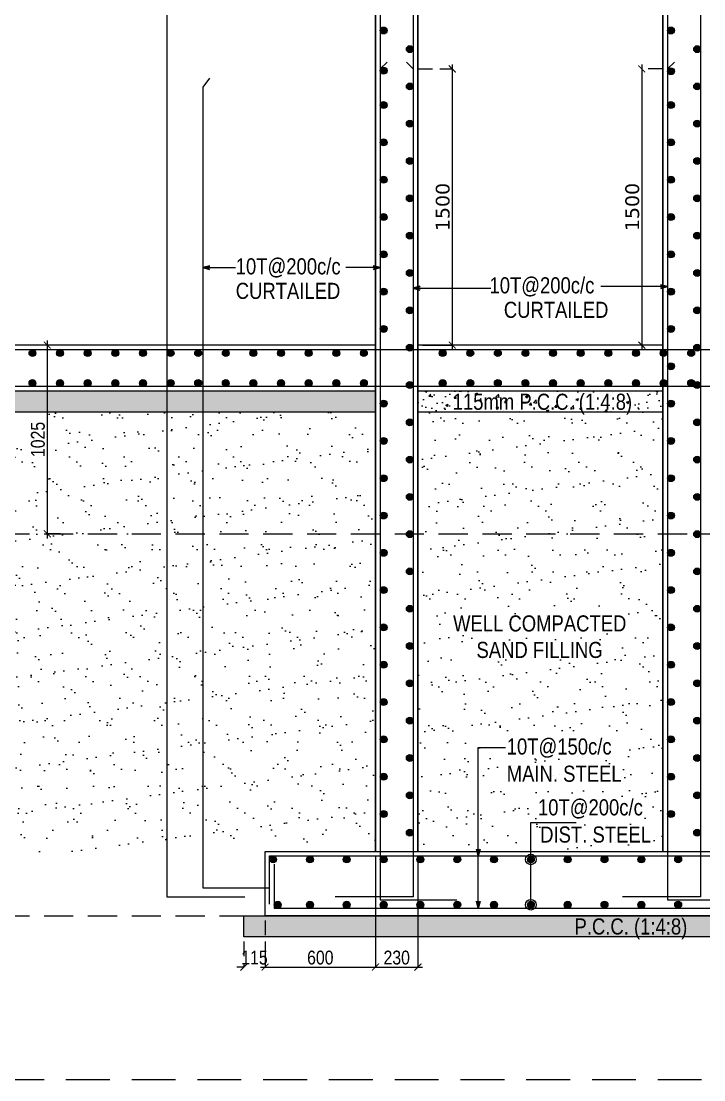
# Model space of a CAD drawing. Header units: millimetres. Extents: x 1112055 to 3390982, y -148532 to 766891.
# Drawn here: x 1771208 to 1786039, y 304644 to 327645 of the extents above; entities that cross this region are included whole.
import ezdxf

# ---------------------------------------------------------------- set-up
doc = ezdxf.new("R2010")
doc.units = ezdxf.units.MM
doc.header["$PDMODE"] = 35
doc.header["$PDSIZE"] = -25
doc.linetypes.add('Hidden', pattern=[9.525, 6.35, -3.175])
for name, color, linetype, lineweight in [('A_Levels', 150, 'Hidden', 13), ('B FINAL COLUMN', 1, 'Continuous', 30), ('B FOOTING', 49, 'Continuous', 20), ('B HATCH', 250, 'Continuous', 0), ('B P.C.C', 251, 'Continuous', 0), ('B STEEL', 34, 'Continuous', 15), ('B STEEL TEXT', 7, 'Continuous', 15), ('B-ST DIM', 250, 'Continuous', 18)]:
    doc.layers.add(name, color=color, linetype=linetype, lineweight=lineweight)
doc.styles.add('ARIAL', font='arial.ttf')
doc.styles.add('Q1', font='g13f12d.shx', dxfattribs={"width": 0.8})
doc.styles.add('STYLE2', font='verdana.ttf')
doc.styles.add('SWINC', font='swissc.ttf')
doc.dimstyles.new('BH-STD', dxfattribs={"dimscale": 0, "dimtxt": 230, "dimasz": 125, "dimexe": 0, "dimexo": 100, "dimgap": 50, "dimtad": 1, "dimdec": 0, "dimzin": 1, "dimdsep": 46, "dimtxsty": 'Q1', "dimblk": 'ARCHTICK', "dimcen": 1, "dimdle": 100, "dimclrd": 250, "dimclre": 250, "dimclrt": 256, "dimadec": 0, "dimazin": 0, "dimtfac": 1, "dimtdec": 0, "dimtix": 1, "dimtofl": 0, "dimtmove": 0, "dimatfit": 2, "dimfxl": 1, "dimtolj": 1, "dimtzin": 0, "dimlwd": 9, "dimlwe": 9, "dimarcsym": 0})
doc.dimstyles.new('DIM 1', dxfattribs={"dimscale": 0, "dimtxt": 230, "dimasz": 150, "dimexe": 0.18, "dimexo": 0.0625, "dimgap": 0.5, "dimtad": 1, "dimdec": 0, "dimzin": 0, "dimdsep": 46, "dimtxsty": 'ARIAL', "dimblk": 'OBLIQUE', "dimcen": 6, "dimse1": 1, "dimse2": 1, "dimclrd": 256, "dimclrt": 256, "dimadec": 0, "dimazin": 2, "dimtfac": 0.75, "dimtdec": 0, "dimtix": 1, "dimtofl": 0, "dimtmove": 1, "dimatfit": 3, "dimldrblk": 'OPEN30', "dimfxl": 0.18, "dimfrac": 1, "dimtolj": 1, "dimtzin": 0, "dimlwd": -1, "dimarcsym": 0})

# ---------------------------------------------------------------- blocks, each defined once
blk = doc.blocks.new('_ArchTick')
at = {"color": 0, "linetype": 'ByBlock', "const_width": 0.15}
blk.add_lwpolyline([(-0.5, -0.5), (0.5, 0.5)], dxfattribs=at)
blk = doc.blocks.new('*D13')
at = {"layer": 'B-ST DIM', "color": 7, "lineweight": 9, "ltscale": 50, "transparency": 16777216}
for p, q in [((1771776, 320707), (1771776, 316407)), ((1772066, 316507), (1771776, 316507))]:
    blk.add_line(p, q, dxfattribs=at)
at = {"layer": 'B-ST DIM', "color": 7, "linetype": 'Hidden', "lineweight": 9, "ltscale": 50, "transparency": 16777216}
blk.add_line((1771976, 320607), (1771776, 320607), dxfattribs=at)
at = {"layer": 'Defpoints', "color": 0, "ltscale": 50, "transparency": 16777216}
for p in [(1772076, 320607), (1771776, 316507), (1772166, 316507)]:
    blk.add_point(p, dxfattribs=at)
at = {"layer": 'B-ST DIM', "color": 7, "lineweight": 9, "ltscale": 50, "transparency": 16777216, "xscale": 150, "yscale": 150, "zscale": 150}
for p, rotation in [((1771776, 320607), 90), ((1771776, 316507), 270)]:
    blk.add_blockref('_ArchTick', p, dxfattribs=dict(at, rotation=rotation))
at = {"layer": 'B-ST DIM', "color": 7, "ltscale": 50, "transparency": 16777216, "insert": (1771572, 318557), "char_height": 300, "attachment_point": 5, "rotation": 90, "style": 'SWINC'}
blk.add_mtext('\\A1;1025', dxfattribs=at)
blk = doc.blocks.new('*D53')
at = {"layer": 'B-ST DIM', "color": 7, "lineweight": 9, "ltscale": 50, "transparency": 16777216}
for p, q in [((1778907, 309507), (1778907, 307094)), ((1776407, 307094), (1779007, 307094))]:
    blk.add_line(p, q, dxfattribs=at)
at = {"layer": 'B-ST DIM', "color": 7, "linetype": 'Hidden', "lineweight": 9, "ltscale": 50, "transparency": 16777216}
blk.add_line((1776507, 308107), (1776507, 307094), dxfattribs=at)
at = {"layer": 'Defpoints', "color": 0, "ltscale": 50, "transparency": 16777216}
for p in [(1778907, 309607), (1776507, 308207), (1778907, 307094)]:
    blk.add_point(p, dxfattribs=at)
at = {"layer": 'B-ST DIM', "color": 7, "lineweight": 9, "ltscale": 50, "transparency": 16777216, "xscale": 150, "yscale": 150, "zscale": 150, "rotation": 180}
blk.add_blockref('_ArchTick', (1776507, 307094), dxfattribs=at)
at = {"layer": 'B-ST DIM', "color": 7, "lineweight": 9, "ltscale": 50, "transparency": 16777216, "xscale": 150, "yscale": 150, "zscale": 150}
blk.add_blockref('_ArchTick', (1778907, 307094), dxfattribs=at)
at = {"layer": 'B-ST DIM', "color": 7, "ltscale": 50, "transparency": 16777216, "insert": (1777707, 307298), "char_height": 300, "attachment_point": 5, "style": 'SWINC'}
blk.add_mtext('\\A1;600', dxfattribs=at)
blk = doc.blocks.new('*D54')
at = {"layer": 'B-ST DIM', "color": 7, "linetype": 'Hidden', "lineweight": 9, "ltscale": 50, "transparency": 16777216}
blk.add_line((1778907, 309507), (1778907, 307094), dxfattribs=at)
at = {"layer": 'B-ST DIM', "color": 7, "lineweight": 9, "ltscale": 50, "transparency": 16777216}
for p, q in [((1779827, 309507), (1779827, 307094)), ((1778807, 307094), (1779927, 307094))]:
    blk.add_line(p, q, dxfattribs=at)
at = {"layer": 'Defpoints', "color": 0, "ltscale": 50, "transparency": 16777216}
for p in [(1778907, 309607), (1779827, 309607), (1779827, 307094)]:
    blk.add_point(p, dxfattribs=at)
at = {"layer": 'B-ST DIM', "color": 7, "lineweight": 9, "ltscale": 50, "transparency": 16777216, "xscale": 150, "yscale": 150, "zscale": 150, "rotation": 180}
blk.add_blockref('_ArchTick', (1778907, 307094), dxfattribs=at)
at = {"layer": 'B-ST DIM', "color": 7, "lineweight": 9, "ltscale": 50, "transparency": 16777216, "xscale": 150, "yscale": 150, "zscale": 150}
blk.add_blockref('_ArchTick', (1779827, 307094), dxfattribs=at)
at = {"layer": 'B-ST DIM', "color": 7, "ltscale": 50, "transparency": 16777216, "insert": (1779367, 307298), "char_height": 300, "attachment_point": 5, "style": 'SWINC'}
blk.add_mtext('\\A1;230', dxfattribs=at)
blk = doc.blocks.new('*D55')
at = {"layer": 'B-ST DIM', "color": 7, "linetype": 'Hidden', "lineweight": 9, "ltscale": 50, "transparency": 16777216}
blk.add_line((1776047, 307647), (1776047, 307094), dxfattribs=at)
at = {"layer": 'B-ST DIM', "color": 7, "lineweight": 9, "ltscale": 50, "transparency": 16777216}
for p, q in [((1776507, 307647), (1776507, 307094)), ((1776047, 307094), (1775897, 307094)), ((1776507, 307094), (1776657, 307094))]:
    blk.add_line(p, q, dxfattribs=at)
at = {"layer": 'Defpoints', "color": 0, "ltscale": 50, "transparency": 16777216}
for p in [(1776047, 307747), (1776507, 307747), (1776507, 307094)]:
    blk.add_point(p, dxfattribs=at)
at = {"layer": 'B-ST DIM', "color": 7, "lineweight": 9, "ltscale": 50, "transparency": 16777216, "xscale": 150, "yscale": 150, "zscale": 150}
blk.add_blockref('_ArchTick', (1776047, 307094), dxfattribs=at)
at = {"layer": 'B-ST DIM', "color": 7, "lineweight": 9, "ltscale": 50, "transparency": 16777216, "xscale": 150, "yscale": 150, "zscale": 150, "rotation": 180}
blk.add_blockref('_ArchTick', (1776507, 307094), dxfattribs=at)
at = {"layer": 'B-ST DIM', "color": 7, "ltscale": 50, "transparency": 16777216, "insert": (1776277, 307298), "char_height": 300, "attachment_point": 5, "style": 'SWINC'}
blk.add_mtext('\\A1;115', dxfattribs=at)
blk = doc.blocks.new('_Oblique')
at = {"color": 0, "linetype": 'ByBlock', "lineweight": -2}
blk.add_line((-0.5, -0.5), (0.5, 0.5), dxfattribs=at)
blk = doc.blocks.new('_Open30')
at = {"color": 0, "linetype": 'ByBlock', "lineweight": -2}
for p, q in [((-1, 0.27), (0, 0)), ((0, 0), (-1, -0.27)), ((0, 0), (-1, 0))]:
    blk.add_line(p, q, dxfattribs=at)
blk = doc.blocks.new('*D133')
at = {"layer": 'B-ST DIM', "color": 7, "lineweight": 9, "ltscale": 50, "transparency": 16777216}
for p, q in [((1780574, 326707), (1780574, 320507)), ((1779927, 320607), (1780574, 320607))]:
    blk.add_line(p, q, dxfattribs=at)
at = {"layer": 'B-ST DIM', "color": 7, "linetype": 'Hidden', "lineweight": 9, "ltscale": 50, "transparency": 16777216}
blk.add_line((1779827, 326607), (1780574, 326607), dxfattribs=at)
at = {"layer": 'Defpoints', "color": 0, "ltscale": 50, "transparency": 16777216}
for p in [(1779727, 326607), (1779827, 320607), (1780574, 320607)]:
    blk.add_point(p, dxfattribs=at)
at = {"layer": 'B-ST DIM', "color": 7, "lineweight": 9, "ltscale": 50, "transparency": 16777216, "xscale": 150, "yscale": 150, "zscale": 150}
for p, rotation in [((1780574, 326607), 90), ((1780574, 320607), 270)]:
    blk.add_blockref('_ArchTick', p, dxfattribs=dict(at, rotation=rotation))
at = {"layer": 'B-ST DIM', "color": 7, "ltscale": 50, "transparency": 16777216, "insert": (1780368, 323607), "char_height": 300, "attachment_point": 5, "rotation": 90, "style": 'STYLE2'}
blk.add_mtext('\\A1;1500', dxfattribs=at)
blk = doc.blocks.new('*D134')
at = {"layer": 'B-ST DIM', "color": 7, "lineweight": 9, "ltscale": 50, "transparency": 16777216}
for p, q in [((1784692, 326707), (1784692, 320507)), ((1785049, 320607), (1784692, 320607))]:
    blk.add_line(p, q, dxfattribs=at)
at = {"layer": 'B-ST DIM', "color": 7, "linetype": 'Hidden', "lineweight": 9, "ltscale": 50, "transparency": 16777216}
blk.add_line((1785149, 326607), (1784692, 326607), dxfattribs=at)
at = {"layer": 'Defpoints', "color": 0, "ltscale": 50, "transparency": 16777216}
for p in [(1785249, 326607), (1784692, 320607), (1785149, 320607)]:
    blk.add_point(p, dxfattribs=at)
at = {"layer": 'B-ST DIM', "color": 7, "lineweight": 9, "ltscale": 50, "transparency": 16777216, "xscale": 150, "yscale": 150, "zscale": 150}
for p, rotation in [((1784692, 326607), 90), ((1784692, 320607), 270)]:
    blk.add_blockref('_ArchTick', p, dxfattribs=dict(at, rotation=rotation))
at = {"layer": 'B-ST DIM', "color": 7, "ltscale": 50, "transparency": 16777216, "insert": (1784486, 323607), "char_height": 300, "attachment_point": 5, "rotation": 90, "style": 'STYLE2'}
blk.add_mtext('\\A1;1500', dxfattribs=at)

msp = doc.modelspace()

# ---------------------------------------------------------------- hatches: boundary and pattern name
at = {"layer": 'B HATCH', "lineweight": 0}
h = msp.add_hatch(dxfattribs=at)
h.set_pattern_fill('AR-CONC', color=250, scale=3, style=0)
h.set_pattern_definition([(50, (180582.26, -200439.16), (546.55401, -47.81726), [57.15, -628.65]), (355, (180582.26, -200439.16), (-105.73026, 573.17054), [45.72, -502.92175]), (100.451445, (180627.8, -200443.15), (440.82374, 525.35326), [48.57003, -534.27073]), (46.1842, (180582.26, -200286.76), (813.23712, -126.12698), [85.725, -942.975]), (96.63556, (180650, -200297.3), (712.2124, 742.27837), [72.85507, -801.40682]), (351.18415, (180582.3, -200286.8), (712.2124, 742.27837), [68.5799, -754.3792]), (21, (180658.46, -200324.86), (454.84317, -306.7956), [57.15, -628.65]), (326, (180658.46, -200324.86), (185.40609, 552.5639), [45.72, -502.92]), (71.451445, (180696.37, -200350.43), (640.24926, 245.7683), [48.57003, -534.26981]), (37.5, (180582.26, -200439.16), (9.26581, 253.665117), [0, -496.824, 0, -510.54, 0, -504.825]), (7.5, (180582.26, -200439.16), (200.458988, 300.541724), [0, -291.084, 0, -485.394, 0, -192.405]), (327.5, (180412.34, -200439.16), (406.771786, -17.186232), [0, -190.5, 0, -594.36, 0, -788.67]), (317.5, (180336.14, -200439.16), (444.387544, 76.27947), [0, -247.65, 0, -394.716, 0, -560.07])])
h.paths.add_polyline_path([(1759110.9, 319607.2), (1778906.9, 319607.2), (1778906.9, 319147.2), (1759110.9, 319147.2)])
h = msp.add_hatch(dxfattribs=at)
h.set_pattern_fill('AR-CONC', color=250, scale=3, style=0)
h.set_pattern_definition([(50, (200939.5, -200439.16), (546.55401, -47.81726), [57.15, -628.65]), (355, (200939.5, -200439.16), (-105.73026, 573.17054), [45.72, -502.92175]), (100.451445, (200985.06, -200443.15), (440.82374, 525.35326), [48.57003, -534.27073]), (46.1842, (200939.5, -200286.76), (813.23712, -126.12698), [85.725, -942.975]), (96.63556, (201007.3, -200297.3), (712.2124, 742.27837), [72.85507, -801.40682]), (351.18415, (200939.5, -200286.8), (712.2124, 742.27837), [68.5799, -754.3792]), (21, (201015.7, -200324.86), (454.84317, -306.7956), [57.15, -628.65]), (326, (201015.7, -200324.86), (185.40609, 552.5639), [45.72, -502.92]), (71.451445, (201053.6, -200350.43), (640.24926, 245.7683), [48.57003, -534.26981]), (37.5, (200939.52, -200439.16), (9.26581, 253.665117), [0, -496.824, 0, -510.54, 0, -504.825]), (7.5, (200939.52, -200439.16), (200.458988, 300.541724), [0, -291.084, 0, -485.394, 0, -192.405]), (327.5, (200769.6, -200439.16), (406.771786, -17.186232), [0, -190.5, 0, -594.36, 0, -788.67]), (317.5, (200693.4, -200439.16), (444.387544, 76.27947), [0, -247.65, 0, -394.716, 0, -560.07])])
h.paths.add_polyline_path([(1779826.9, 319607.2), (1785149.4, 319607.2), (1785149.4, 319147.2), (1779826.9, 319147.2)])
h = msp.add_hatch(dxfattribs=at)
h.set_pattern_fill('AR-SAND', color=250, scale=15, style=0)
h.set_pattern_definition([(37.5, (159678.04, -211839.16), (-24.00047, 734.11986), [0, -579.12, 0, -647.7, 0, -619.125]), (7.5, (159678, -211839.2), (674.2849, 1075.23765), [0, -312.42, 0, -521.97, 0, -200.025]), (327.5, (159209.4, -211839.16), (1186.48856, 2.15578), [0, -190.5, 0, -685.8, 0, -895.35]), (317.5, (159209.4, -211839.2), (1145.3347, 334.394), [0, -95.25, 0, -449.58, 0, -514.35])])
h.paths.add_polyline_path([(1779826.9, 309607.2), (1785149.4, 309607.2), (1785149.4, 319347.2), (1779826.9, 319347.2)])
h = msp.add_hatch(dxfattribs=at)
h.set_pattern_fill('AR-SAND', color=250, scale=15, style=0)
h.set_pattern_definition([(37.5, (413203.8, -288570), (-24.00047, 734.11986), [0, -579.12, 0, -647.7, 0, -619.125]), (7.5, (413203.8, -288570), (674.2849, 1075.23765), [0, -312.42, 0, -521.97, 0, -200.025]), (327.5, (412735.15, -288570), (1186.48856, 2.15578), [0, -190.5, 0, -685.8, 0, -895.35]), (317.5, (412735.2, -288570), (1145.3347, 334.394), [0, -95.25, 0, -449.58, 0, -514.35])])
h.paths.add_polyline_path([(1759110.9, 309607.2), (1778906.9, 309607.2), (1778906.9, 319147.2), (1759110.9, 319147.2)])
h = msp.add_hatch(dxfattribs=at)
h.set_pattern_fill('AR-CONC', color=250, scale=3, style=0)
h.set_pattern_definition([(50, (197518.04, -211839.16), (546.55401, -47.81726), [57.15, -628.65]), (355, (197518.04, -211839.16), (-105.73026, 573.17054), [45.72, -502.92175]), (100.451445, (197563.6, -211843.15), (440.82374, 525.35326), [48.57003, -534.27073]), (46.1842, (197518.04, -211686.76), (813.23712, -126.12698), [85.725, -942.975]), (96.63556, (197585.8, -211697.3), (712.2124, 742.27837), [72.85507, -801.40682]), (351.18415, (197518, -211686.8), (712.2124, 742.27837), [68.5799, -754.3792]), (21, (197594.24, -211724.86), (454.84317, -306.7956), [57.15, -628.65]), (326, (197594.24, -211724.86), (185.40609, 552.5639), [45.72, -502.92]), (71.451445, (197632.14, -211750.43), (640.24926, 245.7683), [48.57003, -534.26981]), (37.5, (197518.04, -211839.16), (9.26581, 253.665117), [0, -496.824, 0, -510.54, 0, -504.825]), (7.5, (197518.04, -211839.16), (200.458988, 300.541724), [0, -291.084, 0, -485.394, 0, -192.405]), (327.5, (197348.11, -211839.16), (406.771786, -17.186232), [0, -190.5, 0, -594.36, 0, -788.67]), (317.5, (197271.9, -211839.16), (444.387544, 76.27947), [0, -247.65, 0, -394.716, 0, -560.07])])
h.paths.add_polyline_path([(1791650.7, 307747.2), (1791650.7, 308207.2), (1776046.7, 308207.2), (1776046.7, 307747.2)])
at = {"layer": 'B STEEL'}
h = msp.add_hatch(color=256, dxfattribs=at)
h.dxf.hatch_style = 1
edge = h.paths.add_edge_path()
edge.add_arc((1779081.9, 327442.1), 75, 0, 360)
h = msp.add_hatch(color=256, dxfattribs=at)
h.dxf.hatch_style = 1
edge = h.paths.add_edge_path()
edge.add_arc((1785324.4, 327442.1), 75, 0, 360)
h = msp.add_hatch(color=256, dxfattribs=at)
h.dxf.hatch_style = 1
edge = h.paths.add_edge_path()
edge.add_arc((1779651.9, 327036.8), 75, 0, 360)
h = msp.add_hatch(color=256, dxfattribs=at)
h.dxf.hatch_style = 1
edge = h.paths.add_edge_path()
edge.add_arc((1785894.4, 327036.8), 75, 0, 360)
h = msp.add_hatch(color=256, dxfattribs=at)
h.dxf.hatch_style = 1
edge = h.paths.add_edge_path()
edge.add_arc((1779081.9, 326569.3), 75, 0, 360)
h = msp.add_hatch(color=256, dxfattribs=at)
h.dxf.hatch_style = 1
edge = h.paths.add_edge_path()
edge.add_arc((1785324.4, 326555.3), 75, 0, 360)
h = msp.add_hatch(color=256, dxfattribs=at)
h.dxf.hatch_style = 1
edge = h.paths.add_edge_path()
edge.add_arc((1779651.9, 326226.2), 75, 0, 360)
h = msp.add_hatch(color=256, dxfattribs=at)
h.dxf.hatch_style = 1
edge = h.paths.add_edge_path()
edge.add_arc((1785894.4, 326226.2), 75, 0, 360)
h = msp.add_hatch(color=256, dxfattribs=at)
h.dxf.hatch_style = 1
edge = h.paths.add_edge_path()
edge.add_arc((1779081.9, 325820.9), 75, 0, 360)
h = msp.add_hatch(color=256, dxfattribs=at)
h.dxf.hatch_style = 1
edge = h.paths.add_edge_path()
edge.add_arc((1785324.4, 325820.9), 75, 0, 360)
h = msp.add_hatch(color=256, dxfattribs=at)
h.dxf.hatch_style = 1
edge = h.paths.add_edge_path()
edge.add_arc((1779651.9, 325415.6), 75, 0, 360)
h = msp.add_hatch(color=256, dxfattribs=at)
h.dxf.hatch_style = 1
edge = h.paths.add_edge_path()
edge.add_arc((1785894.4, 325415.6), 75, 0, 360)
h = msp.add_hatch(color=256, dxfattribs=at)
h.dxf.hatch_style = 1
edge = h.paths.add_edge_path()
edge.add_arc((1779081.9, 325010.3), 75, 0, 360)
h = msp.add_hatch(color=256, dxfattribs=at)
h.dxf.hatch_style = 1
edge = h.paths.add_edge_path()
edge.add_arc((1785324.4, 325010.3), 75, 0, 360)
h = msp.add_hatch(color=256, dxfattribs=at)
h.dxf.hatch_style = 1
edge = h.paths.add_edge_path()
edge.add_arc((1779651.9, 324605), 75, 0, 360)
h = msp.add_hatch(color=256, dxfattribs=at)
h.dxf.hatch_style = 1
edge = h.paths.add_edge_path()
edge.add_arc((1785894.4, 324605), 75, 0, 360)
h = msp.add_hatch(color=256, dxfattribs=at)
h.dxf.hatch_style = 1
edge = h.paths.add_edge_path()
edge.add_arc((1779081.9, 324199.7), 75, 0, 360)
h = msp.add_hatch(color=256, dxfattribs=at)
h.dxf.hatch_style = 1
edge = h.paths.add_edge_path()
edge.add_arc((1785324.4, 324199.7), 75, 0, 360)
h = msp.add_hatch(color=256, dxfattribs=at)
h.dxf.hatch_style = 1
edge = h.paths.add_edge_path()
edge.add_arc((1779651.9, 323794.4), 75, 0, 360)
h = msp.add_hatch(color=256, dxfattribs=at)
h.dxf.hatch_style = 1
edge = h.paths.add_edge_path()
edge.add_arc((1785894.4, 323794.4), 75, 0, 360)
h = msp.add_hatch(color=256, dxfattribs=at)
h.dxf.hatch_style = 1
edge = h.paths.add_edge_path()
edge.add_arc((1779081.9, 323389.1), 75, 0, 360)
h = msp.add_hatch(color=256, dxfattribs=at)
h.dxf.hatch_style = 1
edge = h.paths.add_edge_path()
edge.add_arc((1785324.4, 323389.1), 75, 0, 360)
h = msp.add_hatch(color=256, dxfattribs=at)
h.dxf.hatch_style = 1
edge = h.paths.add_edge_path()
edge.add_arc((1779651.9, 322983.8), 75, 0, 360)
h = msp.add_hatch(color=256, dxfattribs=at)
h.dxf.hatch_style = 1
edge = h.paths.add_edge_path()
edge.add_arc((1785894.4, 322983.8), 75, 0, 360)
h = msp.add_hatch(color=256, dxfattribs=at)
h.dxf.hatch_style = 1
edge = h.paths.add_edge_path()
edge.add_arc((1779081.9, 322578.5), 75, 0, 360)
h = msp.add_hatch(color=256, dxfattribs=at)
h.dxf.hatch_style = 1
edge = h.paths.add_edge_path()
edge.add_arc((1785324.4, 322578.5), 75, 0, 360)
h = msp.add_hatch(color=256, dxfattribs=at)
h.dxf.hatch_style = 1
edge = h.paths.add_edge_path()
edge.add_arc((1779651.9, 322173.2), 75, 0, 360)
h = msp.add_hatch(color=256, dxfattribs=at)
h.dxf.hatch_style = 1
edge = h.paths.add_edge_path()
edge.add_arc((1785894.4, 322173.2), 75, 0, 360)
h = msp.add_hatch(color=256, dxfattribs=at)
h.dxf.hatch_style = 1
edge = h.paths.add_edge_path()
edge.add_arc((1779081.9, 321767.9), 75, 0, 360)
h = msp.add_hatch(color=256, dxfattribs=at)
h.dxf.hatch_style = 1
edge = h.paths.add_edge_path()
edge.add_arc((1785324.4, 321767.9), 75, 0, 360)
h = msp.add_hatch(color=256, dxfattribs=at)
h.dxf.hatch_style = 1
edge = h.paths.add_edge_path()
edge.add_arc((1779651.9, 321362.6), 75, 0, 360)
h = msp.add_hatch(color=256, dxfattribs=at)
h.dxf.hatch_style = 1
edge = h.paths.add_edge_path()
edge.add_arc((1785894.4, 321362.6), 75, 0, 360)
h = msp.add_hatch(color=256, dxfattribs=at)
h.dxf.hatch_style = 1
edge = h.paths.add_edge_path()
edge.add_arc((1779081.9, 320957.3), 75, 0, 360)
h = msp.add_hatch(color=256, dxfattribs=at)
h.dxf.hatch_style = 1
edge = h.paths.add_edge_path()
edge.add_arc((1785324.4, 320957.3), 75, 0, 360)
h = msp.add_hatch(color=256, dxfattribs=at)
h.dxf.hatch_style = 1
edge = h.paths.add_edge_path()
edge.add_arc((1771453.5, 320432.2), 75, 0, 360)
h = msp.add_hatch(color=256, dxfattribs=at)
h.dxf.hatch_style = 1
edge = h.paths.add_edge_path()
edge.add_arc((1772053.5, 320432.2), 75, 0, 360)
h = msp.add_hatch(color=256, dxfattribs=at)
h.dxf.hatch_style = 1
edge = h.paths.add_edge_path()
edge.add_arc((1772653.5, 320432.2), 75, 0, 360)
h = msp.add_hatch(color=256, dxfattribs=at)
h.dxf.hatch_style = 1
edge = h.paths.add_edge_path()
edge.add_arc((1773253.5, 320432.2), 75, 0, 360)
h = msp.add_hatch(color=256, dxfattribs=at)
h.dxf.hatch_style = 1
edge = h.paths.add_edge_path()
edge.add_arc((1773853.5, 320432.2), 75, 0, 360)
h = msp.add_hatch(color=256, dxfattribs=at)
h.dxf.hatch_style = 1
edge = h.paths.add_edge_path()
edge.add_arc((1774453.5, 320432.2), 75, 0, 360)
h = msp.add_hatch(color=256, dxfattribs=at)
h.dxf.hatch_style = 1
edge = h.paths.add_edge_path()
edge.add_arc((1775053.5, 320432.2), 75, 0, 360)
h = msp.add_hatch(color=256, dxfattribs=at)
h.dxf.hatch_style = 1
edge = h.paths.add_edge_path()
edge.add_arc((1775653.5, 320432.2), 75, 0, 360)
h = msp.add_hatch(color=256, dxfattribs=at)
h.dxf.hatch_style = 1
edge = h.paths.add_edge_path()
edge.add_arc((1776253.5, 320432.2), 75, 0, 360)
h = msp.add_hatch(color=256, dxfattribs=at)
h.dxf.hatch_style = 1
edge = h.paths.add_edge_path()
edge.add_arc((1776853.5, 320432.2), 75, 0, 360)
h = msp.add_hatch(color=256, dxfattribs=at)
h.dxf.hatch_style = 1
edge = h.paths.add_edge_path()
edge.add_arc((1777453.5, 320432.2), 75, 0, 360)
h = msp.add_hatch(color=256, dxfattribs=at)
h.dxf.hatch_style = 1
edge = h.paths.add_edge_path()
edge.add_arc((1778053.5, 320432.2), 75, 0, 360)
h = msp.add_hatch(color=256, dxfattribs=at)
h.dxf.hatch_style = 1
edge = h.paths.add_edge_path()
edge.add_arc((1778653.5, 320432.2), 75, 0, 360)
h = msp.add_hatch(color=256, dxfattribs=at)
h.dxf.hatch_style = 1
edge = h.paths.add_edge_path()
edge.add_arc((1779651.9, 320552), 75, 0, 360)
h = msp.add_hatch(color=256, dxfattribs=at)
h.dxf.hatch_style = 1
edge = h.paths.add_edge_path()
edge.add_arc((1780364.1, 320432.2), 75, 0, 360)
h = msp.add_hatch(color=256, dxfattribs=at)
h.dxf.hatch_style = 1
edge = h.paths.add_edge_path()
edge.add_arc((1780964.1, 320432.2), 75, 0, 360)
h = msp.add_hatch(color=256, dxfattribs=at)
h.dxf.hatch_style = 1
edge = h.paths.add_edge_path()
edge.add_arc((1781564.1, 320432.2), 75, 0, 360)
h = msp.add_hatch(color=256, dxfattribs=at)
h.dxf.hatch_style = 1
edge = h.paths.add_edge_path()
edge.add_arc((1782164.1, 320432.2), 75, 0, 360)
h = msp.add_hatch(color=256, dxfattribs=at)
h.dxf.hatch_style = 1
edge = h.paths.add_edge_path()
edge.add_arc((1782764.1, 320432.2), 75, 0, 360)
h = msp.add_hatch(color=256, dxfattribs=at)
h.dxf.hatch_style = 1
edge = h.paths.add_edge_path()
edge.add_arc((1783364.1, 320432.2), 75, 0, 360)
h = msp.add_hatch(color=256, dxfattribs=at)
h.dxf.hatch_style = 1
edge = h.paths.add_edge_path()
edge.add_arc((1783964.1, 320432.2), 75, 0, 360)
h = msp.add_hatch(color=256, dxfattribs=at)
h.dxf.hatch_style = 1
edge = h.paths.add_edge_path()
edge.add_arc((1784564.1, 320432.2), 75, 0, 360)
h = msp.add_hatch(color=256, dxfattribs=at)
h.dxf.hatch_style = 1
edge = h.paths.add_edge_path()
edge.add_arc((1785164.1, 320432.2), 75, 0, 360)
h = msp.add_hatch(color=256, dxfattribs=at)
h.dxf.hatch_style = 1
edge = h.paths.add_edge_path()
edge.add_arc((1785764.1, 320432.2), 75, 0, 360)
h = msp.add_hatch(color=256, dxfattribs=at)
h.dxf.hatch_style = 1
edge = h.paths.add_edge_path()
edge.add_arc((1785894.4, 320552), 75, 0, 360)
h = msp.add_hatch(color=256, dxfattribs=at)
h.dxf.hatch_style = 1
edge = h.paths.add_edge_path()
edge.add_arc((1785324.4, 320146.7), 75, 0, 360)
h = msp.add_hatch(color=256, dxfattribs=at)
h.dxf.hatch_style = 1
edge = h.paths.add_edge_path()
edge.add_arc((1771453.5, 319782.2), 75, 0, 360)
h = msp.add_hatch(color=256, dxfattribs=at)
h.dxf.hatch_style = 1
edge = h.paths.add_edge_path()
edge.add_arc((1772053.5, 319782.2), 75, 0, 360)
h = msp.add_hatch(color=256, dxfattribs=at)
h.dxf.hatch_style = 1
edge = h.paths.add_edge_path()
edge.add_arc((1772653.5, 319782.2), 75, 0, 360)
h = msp.add_hatch(color=256, dxfattribs=at)
h.dxf.hatch_style = 1
edge = h.paths.add_edge_path()
edge.add_arc((1773253.5, 319782.2), 75, 0, 360)
h = msp.add_hatch(color=256, dxfattribs=at)
h.dxf.hatch_style = 1
edge = h.paths.add_edge_path()
edge.add_arc((1773853.5, 319782.2), 75, 0, 360)
h = msp.add_hatch(color=256, dxfattribs=at)
h.dxf.hatch_style = 1
edge = h.paths.add_edge_path()
edge.add_arc((1774453.5, 319782.2), 75, 0, 360)
h = msp.add_hatch(color=256, dxfattribs=at)
h.dxf.hatch_style = 1
edge = h.paths.add_edge_path()
edge.add_arc((1775053.5, 319782.2), 75, 0, 360)
h = msp.add_hatch(color=256, dxfattribs=at)
h.dxf.hatch_style = 1
edge = h.paths.add_edge_path()
edge.add_arc((1775653.5, 319782.2), 75, 0, 360)
h = msp.add_hatch(color=256, dxfattribs=at)
h.dxf.hatch_style = 1
edge = h.paths.add_edge_path()
edge.add_arc((1776253.5, 319782.2), 75, 0, 360)
h = msp.add_hatch(color=256, dxfattribs=at)
h.dxf.hatch_style = 1
edge = h.paths.add_edge_path()
edge.add_arc((1776853.5, 319782.2), 75, 0, 360)
h = msp.add_hatch(color=256, dxfattribs=at)
h.dxf.hatch_style = 1
edge = h.paths.add_edge_path()
edge.add_arc((1777453.5, 319782.2), 75, 0, 360)
h = msp.add_hatch(color=256, dxfattribs=at)
h.dxf.hatch_style = 1
edge = h.paths.add_edge_path()
edge.add_arc((1778053.5, 319782.2), 75, 0, 360)
h = msp.add_hatch(color=256, dxfattribs=at)
h.dxf.hatch_style = 1
edge = h.paths.add_edge_path()
edge.add_arc((1778653.5, 319782.2), 75, 0, 360)
h = msp.add_hatch(color=256, dxfattribs=at)
h.dxf.hatch_style = 1
edge = h.paths.add_edge_path()
edge.add_arc((1779651.9, 319741.4), 75, 0, 360)
h = msp.add_hatch(color=256, dxfattribs=at)
h.dxf.hatch_style = 1
edge = h.paths.add_edge_path()
edge.add_arc((1780364.1, 319782.2), 75, 0, 360)
h = msp.add_hatch(color=256, dxfattribs=at)
h.dxf.hatch_style = 1
edge = h.paths.add_edge_path()
edge.add_arc((1780964.1, 319782.2), 75, 0, 360)
h = msp.add_hatch(color=256, dxfattribs=at)
h.dxf.hatch_style = 1
edge = h.paths.add_edge_path()
edge.add_arc((1781564.1, 319782.2), 75, 0, 360)
h = msp.add_hatch(color=256, dxfattribs=at)
h.dxf.hatch_style = 1
edge = h.paths.add_edge_path()
edge.add_arc((1782164.1, 319782.2), 75, 0, 360)
h = msp.add_hatch(color=256, dxfattribs=at)
h.dxf.hatch_style = 1
edge = h.paths.add_edge_path()
edge.add_arc((1782764.1, 319782.2), 75, 0, 360)
h = msp.add_hatch(color=256, dxfattribs=at)
h.dxf.hatch_style = 1
edge = h.paths.add_edge_path()
edge.add_arc((1783364.1, 319782.2), 75, 0, 360)
h = msp.add_hatch(color=256, dxfattribs=at)
h.dxf.hatch_style = 1
edge = h.paths.add_edge_path()
edge.add_arc((1783964.1, 319782.2), 75, 0, 360)
h = msp.add_hatch(color=256, dxfattribs=at)
h.dxf.hatch_style = 1
edge = h.paths.add_edge_path()
edge.add_arc((1784564.1, 319782.2), 75, 0, 360)
h = msp.add_hatch(color=256, dxfattribs=at)
h.dxf.hatch_style = 1
edge = h.paths.add_edge_path()
edge.add_arc((1785164.1, 319782.2), 75, 0, 360)
h = msp.add_hatch(color=256, dxfattribs=at)
h.dxf.hatch_style = 1
edge = h.paths.add_edge_path()
edge.add_arc((1785764.1, 319782.2), 75, 0, 360)
h = msp.add_hatch(color=256, dxfattribs=at)
h.dxf.hatch_style = 1
edge = h.paths.add_edge_path()
edge.add_arc((1785894.4, 319741.4), 75, 0, 360)
h = msp.add_hatch(color=256, dxfattribs=at)
h.dxf.hatch_style = 1
edge = h.paths.add_edge_path()
edge.add_arc((1779081.9, 319336.1), 75, 0, 360)
h = msp.add_hatch(color=256, dxfattribs=at)
h.dxf.hatch_style = 1
edge = h.paths.add_edge_path()
edge.add_arc((1785324.4, 319336.1), 75, 0, 360)
h = msp.add_hatch(color=256, dxfattribs=at)
h.dxf.hatch_style = 1
edge = h.paths.add_edge_path()
edge.add_arc((1779651.9, 318930.8), 75, 0, 360)
h = msp.add_hatch(color=256, dxfattribs=at)
h.dxf.hatch_style = 1
edge = h.paths.add_edge_path()
edge.add_arc((1785894.4, 318930.8), 75, 0, 360)
h = msp.add_hatch(color=256, dxfattribs=at)
h.dxf.hatch_style = 1
edge = h.paths.add_edge_path()
edge.add_arc((1779081.9, 318525.5), 75, 0, 360)
h = msp.add_hatch(color=256, dxfattribs=at)
h.dxf.hatch_style = 1
edge = h.paths.add_edge_path()
edge.add_arc((1785324.4, 318525.5), 75, 0, 360)
h = msp.add_hatch(color=256, dxfattribs=at)
h.dxf.hatch_style = 1
edge = h.paths.add_edge_path()
edge.add_arc((1779651.9, 318120.2), 75, 0, 360)
h = msp.add_hatch(color=256, dxfattribs=at)
h.dxf.hatch_style = 1
edge = h.paths.add_edge_path()
edge.add_arc((1785894.4, 318120.2), 75, 0, 360)
h = msp.add_hatch(color=256, dxfattribs=at)
h.dxf.hatch_style = 1
edge = h.paths.add_edge_path()
edge.add_arc((1779081.9, 317714.9), 75, 0, 360)
h = msp.add_hatch(color=256, dxfattribs=at)
h.dxf.hatch_style = 1
edge = h.paths.add_edge_path()
edge.add_arc((1785324.4, 317714.9), 75, 0, 360)
h = msp.add_hatch(color=256, dxfattribs=at)
h.dxf.hatch_style = 1
edge = h.paths.add_edge_path()
edge.add_arc((1779651.9, 317309.6), 75, 0, 360)
h = msp.add_hatch(color=256, dxfattribs=at)
h.dxf.hatch_style = 1
edge = h.paths.add_edge_path()
edge.add_arc((1785894.4, 317309.6), 75, 0, 360)
h = msp.add_hatch(color=256, dxfattribs=at)
h.dxf.hatch_style = 1
edge = h.paths.add_edge_path()
edge.add_arc((1779081.9, 316904.3), 75, 0, 360)
h = msp.add_hatch(color=256, dxfattribs=at)
h.dxf.hatch_style = 1
edge = h.paths.add_edge_path()
edge.add_arc((1785324.4, 316904.3), 75, 0, 360)
h = msp.add_hatch(color=256, dxfattribs=at)
h.dxf.hatch_style = 1
edge = h.paths.add_edge_path()
edge.add_arc((1779651.9, 316499), 75, 0, 360)
h = msp.add_hatch(color=256, dxfattribs=at)
h.dxf.hatch_style = 1
edge = h.paths.add_edge_path()
edge.add_arc((1785894.4, 316499), 75, 0, 360)
h = msp.add_hatch(color=256, dxfattribs=at)
h.dxf.hatch_style = 1
edge = h.paths.add_edge_path()
edge.add_arc((1779081.9, 316093.7), 75, 0, 360)
h = msp.add_hatch(color=256, dxfattribs=at)
h.dxf.hatch_style = 1
edge = h.paths.add_edge_path()
edge.add_arc((1785324.4, 316093.7), 75, 0, 360)
h = msp.add_hatch(color=256, dxfattribs=at)
h.dxf.hatch_style = 1
edge = h.paths.add_edge_path()
edge.add_arc((1779651.9, 315688.4), 75, 0, 360)
h = msp.add_hatch(color=256, dxfattribs=at)
h.dxf.hatch_style = 1
edge = h.paths.add_edge_path()
edge.add_arc((1785894.4, 315688.4), 75, 0, 360)
h = msp.add_hatch(color=256, dxfattribs=at)
h.dxf.hatch_style = 1
edge = h.paths.add_edge_path()
edge.add_arc((1779081.9, 315283.1), 75, 0, 360)
h = msp.add_hatch(color=256, dxfattribs=at)
h.dxf.hatch_style = 1
edge = h.paths.add_edge_path()
edge.add_arc((1785324.4, 315283.1), 75, 0, 360)
h = msp.add_hatch(color=256, dxfattribs=at)
h.dxf.hatch_style = 1
edge = h.paths.add_edge_path()
edge.add_arc((1779651.9, 314877.8), 75, 0, 360)
h = msp.add_hatch(color=256, dxfattribs=at)
h.dxf.hatch_style = 1
edge = h.paths.add_edge_path()
edge.add_arc((1785894.4, 314877.8), 75, 0, 360)
h = msp.add_hatch(color=256, dxfattribs=at)
h.dxf.hatch_style = 1
edge = h.paths.add_edge_path()
edge.add_arc((1779081.9, 314472.5), 75, 0, 360)
h = msp.add_hatch(color=256, dxfattribs=at)
h.dxf.hatch_style = 1
edge = h.paths.add_edge_path()
edge.add_arc((1785324.4, 314472.5), 75, 0, 360)
h = msp.add_hatch(color=256, dxfattribs=at)
h.dxf.hatch_style = 1
edge = h.paths.add_edge_path()
edge.add_arc((1779651.9, 314067.2), 75, 0, 360)
h = msp.add_hatch(color=256, dxfattribs=at)
h.dxf.hatch_style = 1
edge = h.paths.add_edge_path()
edge.add_arc((1785894.4, 314067.2), 75, 0, 360)
h = msp.add_hatch(color=256, dxfattribs=at)
h.dxf.hatch_style = 1
edge = h.paths.add_edge_path()
edge.add_arc((1779081.9, 313661.9), 75, 0, 360)
h = msp.add_hatch(color=256, dxfattribs=at)
h.dxf.hatch_style = 1
edge = h.paths.add_edge_path()
edge.add_arc((1785324.4, 313661.9), 75, 0, 360)
h = msp.add_hatch(color=256, dxfattribs=at)
h.dxf.hatch_style = 1
edge = h.paths.add_edge_path()
edge.add_arc((1779651.9, 313256.6), 75, 0, 360)
h = msp.add_hatch(color=256, dxfattribs=at)
h.dxf.hatch_style = 1
edge = h.paths.add_edge_path()
edge.add_arc((1785894.4, 313256.6), 75, 0, 360)
h = msp.add_hatch(color=256, dxfattribs=at)
h.dxf.hatch_style = 1
edge = h.paths.add_edge_path()
edge.add_arc((1779081.9, 312851.3), 75, 0, 360)
h = msp.add_hatch(color=256, dxfattribs=at)
h.dxf.hatch_style = 1
edge = h.paths.add_edge_path()
edge.add_arc((1785324.4, 312851.3), 75, 0, 360)
h = msp.add_hatch(color=256, dxfattribs=at)
h.dxf.hatch_style = 1
edge = h.paths.add_edge_path()
edge.add_arc((1779651.9, 312446), 75, 0, 360)
h = msp.add_hatch(color=256, dxfattribs=at)
h.dxf.hatch_style = 1
edge = h.paths.add_edge_path()
edge.add_arc((1785894.4, 312446), 75, 0, 360)
h = msp.add_hatch(color=256, dxfattribs=at)
h.dxf.hatch_style = 1
edge = h.paths.add_edge_path()
edge.add_arc((1779081.9, 312040.7), 75, 0, 360)
h = msp.add_hatch(color=256, dxfattribs=at)
h.dxf.hatch_style = 1
edge = h.paths.add_edge_path()
edge.add_arc((1785324.4, 312040.7), 75, 0, 360)
h = msp.add_hatch(color=256, dxfattribs=at)
h.dxf.hatch_style = 1
edge = h.paths.add_edge_path()
edge.add_arc((1779651.9, 311635.4), 75, 0, 360)
h = msp.add_hatch(color=256, dxfattribs=at)
h.dxf.hatch_style = 1
edge = h.paths.add_edge_path()
edge.add_arc((1785894.4, 311635.4), 75, 0, 360)
h = msp.add_hatch(color=256, dxfattribs=at)
h.dxf.hatch_style = 1
edge = h.paths.add_edge_path()
edge.add_arc((1779081.9, 311230.1), 75, 0, 360)
h = msp.add_hatch(color=256, dxfattribs=at)
h.dxf.hatch_style = 1
edge = h.paths.add_edge_path()
edge.add_arc((1785324.4, 311230.1), 75, 0, 360)
h = msp.add_hatch(color=256, dxfattribs=at)
h.dxf.hatch_style = 1
edge = h.paths.add_edge_path()
edge.add_arc((1779651.9, 310824.8), 75, 0, 360)
h = msp.add_hatch(color=256, dxfattribs=at)
h.dxf.hatch_style = 1
edge = h.paths.add_edge_path()
edge.add_arc((1785894.4, 310824.8), 75, 0, 360)
h = msp.add_hatch(color=256, dxfattribs=at)
h.dxf.hatch_style = 1
edge = h.paths.add_edge_path()
edge.add_arc((1779081.9, 310419.5), 75, 0, 360)
h = msp.add_hatch(color=256, dxfattribs=at)
h.dxf.hatch_style = 1
edge = h.paths.add_edge_path()
edge.add_arc((1785324.4, 310419.5), 75, 0, 360)
h = msp.add_hatch(color=256, dxfattribs=at)
h.dxf.hatch_style = 1
edge = h.paths.add_edge_path()
edge.add_arc((1779651.9, 310014.2), 75, 0, 360)
h = msp.add_hatch(color=256, dxfattribs=at)
h.dxf.hatch_style = 1
edge = h.paths.add_edge_path()
edge.add_arc((1785894.4, 310014.2), 75, 0, 360)
h = msp.add_hatch(color=256, dxfattribs=at)
h.dxf.hatch_style = 1
edge = h.paths.add_edge_path()
edge.add_arc((1776681.7, 309432.2), 75, 0, 360)
h = msp.add_hatch(color=256, dxfattribs=at)
h.dxf.hatch_style = 1
edge = h.paths.add_edge_path()
edge.add_arc((1777481.7, 309432.2), 75, 0, 360)
h = msp.add_hatch(color=256, dxfattribs=at)
h.dxf.hatch_style = 1
edge = h.paths.add_edge_path()
edge.add_arc((1778281.7, 309432.2), 75, 0, 360)
h = msp.add_hatch(color=256, dxfattribs=at)
h.dxf.hatch_style = 1
edge = h.paths.add_edge_path()
edge.add_arc((1779081.7, 309432.2), 75, 0, 360)
h = msp.add_hatch(color=256, dxfattribs=at)
h.dxf.hatch_style = 1
edge = h.paths.add_edge_path()
edge.add_arc((1779881.7, 309432.2), 75, 0, 360)
h = msp.add_hatch(color=256, dxfattribs=at)
h.dxf.hatch_style = 1
edge = h.paths.add_edge_path()
edge.add_arc((1780681.7, 309432.2), 75, 0, 360)
h = msp.add_hatch(color=256, dxfattribs=at)
h.dxf.hatch_style = 1
edge = h.paths.add_edge_path()
edge.add_arc((1781481.7, 309432.2), 75, 0, 360)
h = msp.add_hatch(color=256, dxfattribs=at)
h.dxf.hatch_style = 1
edge = h.paths.add_edge_path()
edge.add_arc((1782281.7, 309432.2), 75, 0, 360)
h = msp.add_hatch(color=256, dxfattribs=at)
h.dxf.hatch_style = 1
edge = h.paths.add_edge_path()
edge.add_arc((1783081.7, 309432.2), 75, 0, 360)
h = msp.add_hatch(color=256, dxfattribs=at)
h.dxf.hatch_style = 1
edge = h.paths.add_edge_path()
edge.add_arc((1783881.7, 309432.2), 75, 0, 360)
h = msp.add_hatch(color=256, dxfattribs=at)
h.dxf.hatch_style = 1
edge = h.paths.add_edge_path()
edge.add_arc((1784681.7, 309432.2), 75, 0, 360)
h = msp.add_hatch(color=256, dxfattribs=at)
h.dxf.hatch_style = 1
edge = h.paths.add_edge_path()
edge.add_arc((1785481.7, 309432.2), 75, 0, 360)
h = msp.add_hatch(color=256, dxfattribs=at)
h.dxf.hatch_style = 1
edge = h.paths.add_edge_path()
edge.add_arc((1776781.7, 308448), 75, 0, 360)
h = msp.add_hatch(color=256, dxfattribs=at)
h.dxf.hatch_style = 1
edge = h.paths.add_edge_path()
edge.add_arc((1777481.7, 308448), 75, 0, 360)
h = msp.add_hatch(color=256, dxfattribs=at)
h.dxf.hatch_style = 1
edge = h.paths.add_edge_path()
edge.add_arc((1778281.7, 308448), 75, 0, 360)
h = msp.add_hatch(color=256, dxfattribs=at)
h.dxf.hatch_style = 1
edge = h.paths.add_edge_path()
edge.add_arc((1779081.7, 308448), 75, 0, 360)
h = msp.add_hatch(color=256, dxfattribs=at)
h.dxf.hatch_style = 1
edge = h.paths.add_edge_path()
edge.add_arc((1779881.7, 308448), 75, 0, 360)
h = msp.add_hatch(color=256, dxfattribs=at)
h.dxf.hatch_style = 1
edge = h.paths.add_edge_path()
edge.add_arc((1780681.7, 308448), 75, 0, 360)
h = msp.add_hatch(color=256, dxfattribs=at)
h.dxf.hatch_style = 1
edge = h.paths.add_edge_path()
edge.add_arc((1781481.7, 308448), 75, 0, 360)
h = msp.add_hatch(color=256, dxfattribs=at)
h.dxf.hatch_style = 1
edge = h.paths.add_edge_path()
edge.add_arc((1782281.7, 308448), 75, 0, 360)
h = msp.add_hatch(color=256, dxfattribs=at)
h.dxf.hatch_style = 1
edge = h.paths.add_edge_path()
edge.add_arc((1783081.7, 308448), 75, 0, 360)
h = msp.add_hatch(color=256, dxfattribs=at)
h.dxf.hatch_style = 1
edge = h.paths.add_edge_path()
edge.add_arc((1783881.7, 308448), 75, 0, 360)
h = msp.add_hatch(color=256, dxfattribs=at)
h.dxf.hatch_style = 1
edge = h.paths.add_edge_path()
edge.add_arc((1784681.7, 308448), 75, 0, 360)
h = msp.add_hatch(color=256, dxfattribs=at)
h.dxf.hatch_style = 1
edge = h.paths.add_edge_path()
edge.add_arc((1785481.7, 308448), 75, 0, 360)

# ---------------------------------------------------------------- linework, layer by layer
at = {"layer": 'A_Levels', "linetype": 'Hidden', "ltscale": 100}
for p, q in [((1745034.7, 316507.2), (1867797.7, 316507.2)), ((1745034.7, 308207.2), (1867797.7, 308207.2))]:
    msp.add_line(p, q, dxfattribs=at)
at = {"layer": 'B FINAL COLUMN', "lineweight": 25}
for p, q in [((1778906.9, 309607.2), (1778906.9, 334007.2)), ((1779826.9, 309607.2), (1779826.9, 333995.2))]:
    msp.add_line(p, q, dxfattribs=at)
msp.add_lwpolyline([(1785149.4, 334007.2), (1785149.4, 309607.2)], dxfattribs=at)
at = {"layer": 'B FOOTING'}
for p, q in [((1778906.9, 320607.2), (1759110.9, 320607.2)), ((1785149.4, 320607.2), (1779826.9, 320607.2)), ((1778906.9, 319607.2), (1759110.9, 319607.2)), ((1785149.4, 319607.2), (1779826.9, 319607.2)), ((1778906.9, 319147.2), (1759110.9, 319147.2)), ((1785149.4, 319147.2), (1779826.9, 319147.2))]:
    msp.add_line(p, q, dxfattribs=at)
msp.add_lwpolyline([(1791650.7, 308207.2), (1776506.7, 308207.2), (1776506.7, 309607.2), (1791190.7, 309607.2)], dxfattribs=at)
msp.add_lwpolyline([(1791650.7, 307747.2), (1776046.7, 307747.2), (1776046.7, 308207.2), (1791650.7, 308207.2)], close=True, dxfattribs=at)
at = {"layer": 'B P.C.C', "color": 250, "linetype": 'Hidden', "lineweight": 0, "ltscale": 150}
msp.add_lwpolyline([(1742694.2, 340170.1), (1887433.3, 340170.1), (1887433.3, 304643.8), (1742694.2, 304643.8)], close=True, dxfattribs=at)
at = {"layer": 'B STEEL', "flags": 128}
for points in [[(1775110.4, 334507.2), (1774370.8, 334507.2), (1774370.8, 308622.7), (1776065.2, 308622.7)], [(1777964.5, 334507.2), (1779726.9, 334507.2), (1779726.9, 308622.7), (1778032.6, 308622.7)], [(1784207, 334507.2), (1785969.4, 334507.2), (1785969.4, 308622.7), (1784275.1, 308622.7)], [(1781039.8, 334407.2), (1779006.9, 334407.2), (1779006.9, 308551.2), (1780673.3, 308551.2)], [(1787282.3, 334407.2), (1785249.4, 334407.2), (1785249.4, 308551.2), (1786915.8, 308551.2)], [(1779157.1, 326757.3), (1779006.9, 326607.2)], [(1779576.7, 326757.3), (1779726.9, 326607.2)], [(1785399.5, 326757.3), (1785249.4, 326607.2)], [(1775299.5, 326407), (1775154.1, 326210.9), (1775154.1, 308816.4), (1776590.9, 308816.4)], [(1859207.6, 320015.3), (1859207.6, 320507.2), (1758528.1, 320507.2), (1758528.1, 320089.7)], [(1859115.4, 320147.6), (1859115.4, 319707.2), (1758599.4, 319707.2), (1758599.4, 320163.1)]]:
    msp.add_lwpolyline(points, dxfattribs=at)
at = {"layer": 'B STEEL'}
for points in [[(1776606.7, 308457.8), (1776606.7, 309507.2), (1791118.6, 309507.2), (1791118.6, 308514.4)], [(1776706.7, 309331.7), (1776706.7, 308373), (1791037.4, 308373), (1791037.4, 309258.6)]]:
    msp.add_lwpolyline(points, dxfattribs=at)
for centre in [(1779081.9, 327442.1), (1785324.4, 327442.1), (1779651.9, 327036.8), (1785894.4, 327036.8), (1779081.9, 326569.3), (1785324.4, 326555.3), (1779651.9, 326226.2), (1785894.4, 326226.2), (1779081.9, 325820.9), (1785324.4, 325820.9), (1779651.9, 325415.6), (1785894.4, 325415.6), (1779081.9, 325010.3), (1785324.4, 325010.3), (1779651.9, 324605), (1785894.4, 324605), (1779081.9, 324199.7), (1785324.4, 324199.7), (1779651.9, 323794.4), (1785894.4, 323794.4), (1779081.9, 323389.1), (1785324.4, 323389.1), (1779651.9, 322983.8), (1785894.4, 322983.8), (1779081.9, 322578.5), (1785324.4, 322578.5), (1779651.9, 322173.2), (1785894.4, 322173.2), (1779081.9, 321767.9), (1785324.4, 321767.9), (1779651.9, 321362.6), (1785894.4, 321362.6), (1779081.9, 320957.3), (1785324.4, 320957.3), (1771453.5, 320432.2), (1772053.5, 320432.2), (1772653.5, 320432.2), (1773253.5, 320432.2), (1773853.5, 320432.2), (1774453.5, 320432.2), (1775053.5, 320432.2), (1775653.5, 320432.2), (1776253.5, 320432.2), (1776853.5, 320432.2), (1777453.5, 320432.2), (1778053.5, 320432.2), (1778653.5, 320432.2), (1779651.9, 320552), (1780364.1, 320432.2), (1780964.1, 320432.2), (1781564.1, 320432.2), (1782164.1, 320432.2), (1782764.1, 320432.2), (1783364.1, 320432.2), (1783964.1, 320432.2), (1784564.1, 320432.2), (1785164.1, 320432.2), (1785764.1, 320432.2), (1785894.4, 320552), (1785324.4, 320146.7), (1771453.5, 319782.2), (1772053.5, 319782.2), (1772653.5, 319782.2), (1773253.5, 319782.2), (1773853.5, 319782.2), (1774453.5, 319782.2), (1775053.5, 319782.2), (1775653.5, 319782.2), (1776253.5, 319782.2), (1776853.5, 319782.2), (1777453.5, 319782.2), (1778053.5, 319782.2), (1778653.5, 319782.2), (1779651.9, 319741.4), (1780364.1, 319782.2), (1780964.1, 319782.2), (1781564.1, 319782.2), (1782164.1, 319782.2), (1782764.1, 319782.2), (1783364.1, 319782.2), (1783964.1, 319782.2), (1784564.1, 319782.2), (1785164.1, 319782.2), (1785764.1, 319782.2), (1785894.4, 319741.4), (1779081.9, 319336.1), (1785324.4, 319336.1), (1779651.9, 318930.8), (1785894.4, 318930.8), (1779081.9, 318525.5), (1785324.4, 318525.5), (1779651.9, 318120.2), (1785894.4, 318120.2), (1779081.9, 317714.9), (1785324.4, 317714.9), (1779651.9, 317309.6), (1785894.4, 317309.6), (1779081.9, 316904.3), (1785324.4, 316904.3), (1779651.9, 316499), (1785894.4, 316499), (1779081.9, 316093.7), (1785324.4, 316093.7), (1779651.9, 315688.4), (1785894.4, 315688.4), (1779081.9, 315283.1), (1785324.4, 315283.1), (1779651.9, 314877.8), (1785894.4, 314877.8), (1779081.9, 314472.5), (1785324.4, 314472.5), (1779651.9, 314067.2), (1785894.4, 314067.2), (1779081.9, 313661.9), (1785324.4, 313661.9), (1779651.9, 313256.6), (1785894.4, 313256.6), (1779081.9, 312851.3), (1785324.4, 312851.3), (1779651.9, 312446), (1785894.4, 312446), (1779081.9, 312040.7), (1785324.4, 312040.7), (1779651.9, 311635.4), (1785894.4, 311635.4), (1779081.9, 311230.1), (1785324.4, 311230.1), (1779651.9, 310824.8), (1785894.4, 310824.8), (1779081.9, 310419.5), (1785324.4, 310419.5), (1779651.9, 310014.2), (1785894.4, 310014.2), (1776681.7, 309432.2), (1777481.7, 309432.2), (1778281.7, 309432.2), (1779081.7, 309432.2), (1779881.7, 309432.2), (1780681.7, 309432.2), (1781481.7, 309432.2), (1782281.7, 309432.2), (1783081.7, 309432.2), (1783881.7, 309432.2), (1784681.7, 309432.2), (1785481.7, 309432.2), (1776781.7, 308448), (1777481.7, 308448), (1778281.7, 308448), (1779081.7, 308448), (1779881.7, 308448), (1780681.7, 308448), (1781481.7, 308448), (1782281.7, 308448), (1783081.7, 308448), (1783881.7, 308448), (1784681.7, 308448), (1785481.7, 308448)]:
    msp.add_circle(centre, 75, dxfattribs=at)

# ---------------------------------------------------------------- texts
at = {"layer": 'B STEEL TEXT', "lineweight": 9, "style": 'SWINC'}
for s, p in [('10T@200c/c', (1775869.7, 322143.1)), ('10T@200c/c', (1781382.8, 321731.2)), ('CURTAILED', (1775869.7, 321610.2)), ('CURTAILED', (1781694.8, 321198.4)), ('115mm P.C.C. (1:4:8)', (1780582.5, 319201)), ('WELL COMPACTED', (1780591.9, 314385)), ('SAND FILLING', (1781100.4, 313809.3)), ('10T@150c/c', (1781757.2, 311710.6)), ('MAIN. STEEL', (1781757.2, 311119.1)), ('10T@200c/c', (1782436, 310389.2)), ('DIST. STEEL', (1782483.9, 309797.7)), ('P.C.C. (1:4:8)', (1783230.1, 307801))]:
    msp.add_text(s, height=350, dxfattribs=at).set_placement(p)

# ---------------------------------------------------------------- dimensions: what is measured, and where the dimension line sits
at = {"layer": 'B-ST DIM', "ltscale": 50}
for base, p1, p2, override, picture, middle in [((1780574.3, 320607.2), (1779726.9, 326607.2), (1779826.9, 320607.2), {"dimscale": 1, "dimtxt": 300, "dimasz": 150, "dimlfac": 0.25, "dimtxsty": 'STYLE2', "dimclrd": 7, "dimclre": 7, "dimclrt": 7}, '*D133', (1780368.1, 323607.2)), ((1784692.4, 320607.2), (1785249.4, 326607.2), (1785149.4, 320607.2), {"dimscale": 1, "dimtxt": 300, "dimasz": 150, "dimlfac": 0.25, "dimtxsty": 'STYLE2', "dimclrd": 7, "dimclre": 7, "dimclrt": 7}, '*D134', (1784486.3, 323607.2)), ((1771776.5, 316507.2), (1772076.1, 320607.2), (1772165.7, 316507.2), {"dimscale": 1, "dimtxt": 300, "dimasz": 150, "dimlfac": 0.25, "dimtxsty": 'SWINC', "dimclrd": 7, "dimclre": 7, "dimclrt": 7}, '*D13', (1771572.3, 318557.2))]:
    dim = msp.add_linear_dim(base=base, p1=p1, p2=p2, angle=90, dimstyle='BH-STD', override=override, dxfattribs=at)
    dim.commit()
    dim.dimension.update_dxf_attribs({"geometry": picture, "text_midpoint": middle})
for base, p1, p2, picture, middle in [((1778906.9, 307093.6), (1776506.7, 308207.2), (1778906.9, 309607.2), '*D53', (1777706.8, 307297.6)), ((1779826.9, 307093.6), (1778906.9, 309607.2), (1779826.9, 309607.2), '*D54', (1779366.9, 307297.8)), ((1776506.7, 307093.6), (1776046.7, 307747.2), (1776506.7, 307747.2), '*D55', (1776276.7, 307297.6))]:
    dim = msp.add_linear_dim(base=base, p1=p1, p2=p2, dimstyle='BH-STD', override={"dimscale": 1, "dimtxt": 300, "dimasz": 150, "dimlfac": 0.25, "dimtxsty": 'SWINC', "dimclrd": 7, "dimclre": 7, "dimclrt": 7}, dxfattribs=at)
    dim.commit()
    dim.dimension.update_dxf_attribs({"geometry": picture, "text_midpoint": middle})

# ---------------------------------------------------------------- leaders
at = {"layer": 'B STEEL TEXT', "lineweight": 5}
for points in [[(1775154.1, 322290.9), (1775867.6, 322290.9)], [(1779006.9, 322289.4), (1778261.1, 322289.4)], [(1779726.9, 321844.4), (1781410.9, 321844.4)], [(1785249.4, 321879), (1783804.4, 321879)], [(1781138.5, 308373), (1781138.5, 311863.8), (1781732.5, 311863.8)], [(1781138.5, 309507.2), (1781138.5, 311863.8), (1781732.5, 311863.8)]]:
    msp.add_leader(points, dimstyle='DIM 1', override={"dimscale": 1, "dimtad": 0, "dimtxsty": 'SWINC', "dimfxlon": 1, "dimlwd": 5, "dimarcsym": 2}, dxfattribs=at)
at = {"layer": 'B STEEL TEXT', "lineweight": 9}
for points in [[(1782281.7, 308448), (1782281.7, 310234.5), (1783266, 310234.5)], [(1782281.7, 309432.2), (1782281.7, 310234.5), (1783266, 310234.5)]]:
    msp.add_leader(points, dimstyle='DIM 1', override={"dimscale": 1, "dimasz": 230, "dimtad": 0, "dimtxsty": 'SWINC', "dimldrblk": 'DotBlank', "dimfxlon": 1, "dimarcsym": 2}, dxfattribs=at)

doc.saveas('drawing.dxf')
